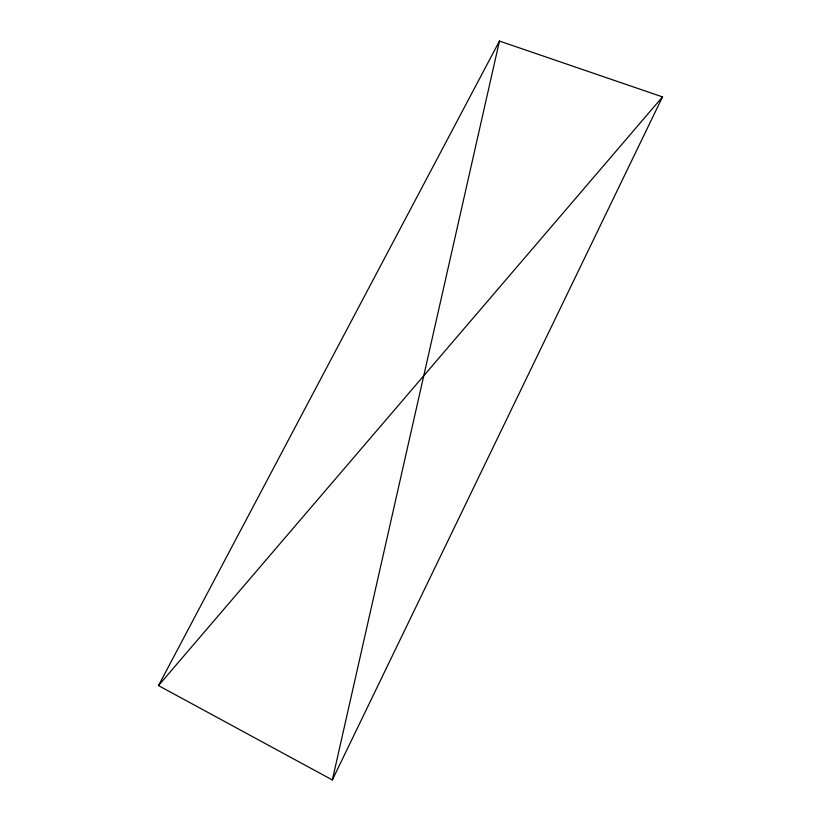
<?xml version="1.0" encoding="UTF-8"?>
<svg xmlns="http://www.w3.org/2000/svg" width="821" height="821" viewBox="0 0 821 821"><rect width="100%" height="100%" fill="white"/><g stroke="black" fill="none" stroke-linecap="round" stroke-linejoin="round"><path stroke-width="1.23" d="M332.341 779.95L499.455 41.05L662.506 96.899L332.341 779.95L158.494 685.597L499.455 41.05M158.494 685.597L662.506 96.899"/></g></svg>
